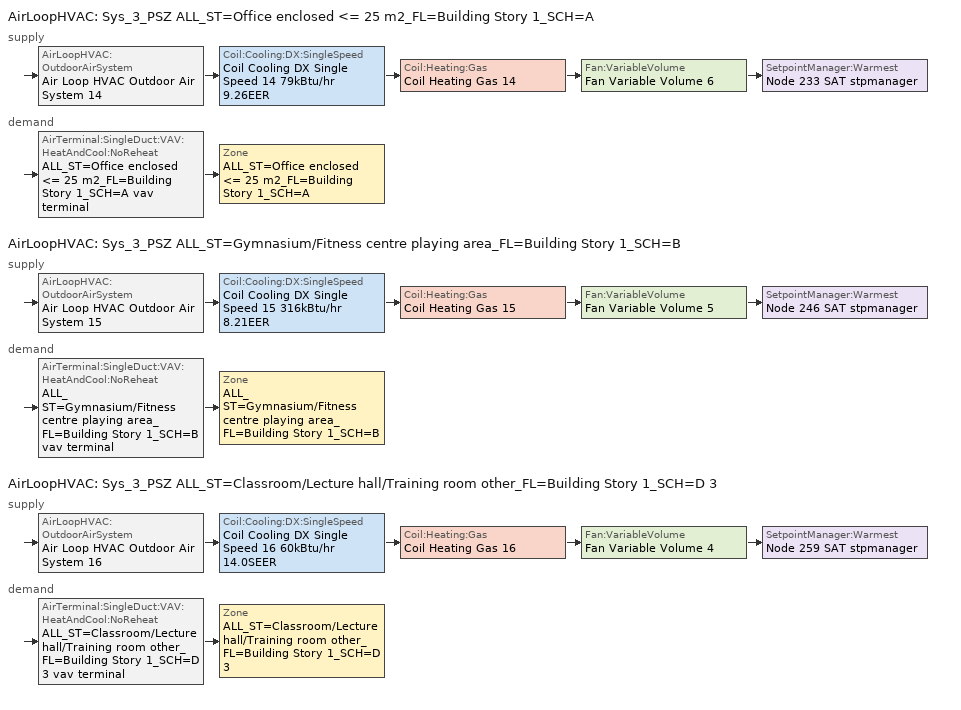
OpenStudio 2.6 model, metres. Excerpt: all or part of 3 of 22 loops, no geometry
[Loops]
AirLoopHVAC 'Sys_3_PSZ ALL_ST=Office enclosed <= 25 m2_FL=Building Story 1_SCH=A'
 supply: AirLoopHVAC:OutdoorAirSystem 'Air Loop HVAC Outdoor Air System 14' > Coil:Cooling:DX:SingleSpeed 'Coil Cooling DX Single Speed 14 79kBtu/hr 9.26EER' > Coil:Heating:Gas 'Coil Heating Gas 14' > Fan:VariableVolume 'Fan Variable Volume 6' > SetpointManager:Warmest 'Node 233 SAT stpmanager'
 demand: AirTerminal:SingleDuct:VAV:HeatAndCool:NoReheat 'ALL_ST=Office enclosed <= 25 m2_FL=Building Story 1_SCH=A vav terminal' > Zone 'ALL_ST=Office enclosed <= 25 m2_FL=Building Story 1_SCH=A'
AirLoopHVAC 'Sys_3_PSZ ALL_ST=Gymnasium/Fitness centre playing area_FL=Building Story 1_SCH=B'
 supply: AirLoopHVAC:OutdoorAirSystem 'Air Loop HVAC Outdoor Air System 15' > Coil:Cooling:DX:SingleSpeed 'Coil Cooling DX Single Speed 15 316kBtu/hr 8.21EER' > Coil:Heating:Gas 'Coil Heating Gas 15' > Fan:VariableVolume 'Fan Variable Volume 5' > SetpointManager:Warmest 'Node 246 SAT stpmanager'
 demand: AirTerminal:SingleDuct:VAV:HeatAndCool:NoReheat 'ALL_ST=Gymnasium/Fitness centre playing area_FL=Building Story 1_SCH=B vav terminal' > Zone 'ALL_ST=Gymnasium/Fitness centre playing area_FL=Building Story 1_SCH=B'
AirLoopHVAC 'Sys_3_PSZ ALL_ST=Classroom/Lecture hall/Training room other_FL=Building Story 1_SCH=D 3'
 supply: AirLoopHVAC:OutdoorAirSystem 'Air Loop HVAC Outdoor Air System 16' > Coil:Cooling:DX:SingleSpeed 'Coil Cooling DX Single Speed 16 60kBtu/hr 14.0SEER' > Coil:Heating:Gas 'Coil Heating Gas 16' > Fan:VariableVolume 'Fan Variable Volume 4' > SetpointManager:Warmest 'Node 259 SAT stpmanager'
 demand: AirTerminal:SingleDuct:VAV:HeatAndCool:NoReheat 'ALL_ST=Classroom/Lecture hall/Training room other_FL=Building Story 1_SCH=D 3 vav terminal' > Zone 'ALL_ST=Classroom/Lecture hall/Training room other_FL=Building Story 1_SCH=D 3'
[Sizing:Zone] Zone Cooling Design Supply Air Temperature Input Method=SupplyAirTemperature; Zone Cooling Design Supply Air Temperature {C}=13; Zone Cooling Design Supply Air Temperature Difference {deltaC}=11.11; Zone Heating Design Supply Air Temperature Input Method=SupplyAirTemperature; Zone Heating Design Supply Air Temperature {C}=43; Zone Heating Design Supply Air Temperature Difference {deltaC}=11.11; Zone Cooling Design Supply Air Humidity Ratio {kg-H2O/kg-air}=0.0085; Zone Heating Design Supply Air Humidity Ratio {kg-H2O/kg-air}=0.008; Zone Heating Sizing Factor=1.3; Zone Cooling Sizing Factor=1.1; Cooling Design Air Flow Method=DesignDay; Heating Design Air Flow Method=DesignDay; Account for Dedicated Outdoor Air System=No; Dedicated Outdoor Air System Control Strategy=NeutralSupplyAir; Dedicated Outdoor Air Low Setpoint Temperature for Design {C}=autosize; Dedicated Outdoor Air High Setpoint Temperature for Design {C}=autosize
ALL_ST=Office enclosed <= 25 m2_FL=Building Story 1_SCH=A; ALL_ST=Gymnasium/Fitness centre playing area_FL=Building Story 1_SCH=B; ALL_ST=Classroom/Lecture hall/Training room other_FL=Building Story 1_SCH=D 3
[Zone equipment]
ALL_ST=Office enclosed <= 25 m2_FL=Building Story 1_SCH=A: ALL_ST=Office enclosed <= 25 m2_FL=Building Story 1_SCH=A erv doas, Zone HVAC Baseboard Convective Water 20, ALL_ST=Office enclosed <= 25 m2_FL=Building Story 1_SCH=A vav terminal
ALL_ST=Gymnasium/Fitness centre playing area_FL=Building Story 1_SCH=B: ALL_ST=Gymnasium/Fitness centre playing area_FL=Building Story 1_SCH=B erv doas, Zone HVAC Baseboard Convective Water 21, ALL_ST=Gymnasium/Fitness centre playing area_FL=Building Story 1_SCH=B vav terminal
ALL_ST=Classroom/Lecture hall/Training room other_FL=Building Story 1_SCH=D 3: ALL_ST=Classroom/Lecture hall/Training room other_FL=Building Story 1_SCH=D 3 erv doas, Zone HVAC Baseboard Convective Water 22, ALL_ST=Classroom/Lecture hall/Training room other_FL=Building Story 1_SCH=D 3 vav terminal
[AirLoopHVAC] Design Supply Air Flow Rate {m3/s}=AutoSize
Name | Availability Schedule
Sys_3_PSZ ALL_ST=Office enclosed <= 25 m2_FL=Building Story 1_SCH=A | Sys_3_PSZ ALL_ST=Office enclosed <= 25 m2_FL=Building Story 1_SCH=A Occ Sch
Sys_3_PSZ ALL_ST=Gymnasium/Fitness centre playing area_FL=Building Story 1_SCH=B | Sys_3_PSZ ALL_ST=Gymnasium/Fitness centre playing area_FL=Building Story 1_SCH=B Occ Sch
Sys_3_PSZ ALL_ST=Classroom/Lecture hall/Training room other_FL=Building Story 1_SCH=D 3 | Sys_3_PSZ ALL_ST=Classroom/Lecture hall/Training room other_FL=Building Story 1_SCH=D 3 Occ Sch
[Sizing:System] Type of Load to Size On=Sensible; Design Outdoor Air Flow Rate {m3/s}=Autosize; Minimum System Air Flow Ratio=1; Preheat Design Temperature {C}=7; Preheat Design Humidity Ratio {kg-H2O/kg-Air}=0.008; Precool Design Temperature {C}=13; Precool Design Humidity Ratio {kg-H2O/kg-Air}=0.008; Central Cooling Design Supply Air Temperature {C}=13; Central Heating Design Supply Air Temperature {C}=43; Sizing Option=NonCoincident; 100% Outdoor Air in Cooling=No; 100% Outdoor Air in Heating=No; Central Cooling Design Supply Air Humidity Ratio {kg-H2O/kg-Air}=0.0085; Central Heating Design Supply Air Humidity Ratio {kg-H2O/kg-Air}=0.008; Cooling Design Air Flow Method=DesignDay; Cooling Design Air Flow Rate {m3/s}=0; Heating Design Air Flow Method=DesignDay; Heating Design Air Flow Rate {m3/s}=0; System Outdoor Air Method=ZoneSum; Zone Maximum Outdoor Air Fraction=1; Cooling Supply Air Flow Rate Per Floor Area {m3/s-m2}=0.00996765; Cooling Fraction of Autosized Cooling Supply Air Flow Rate=1; Cooling Supply Air Flow Rate Per Unit Cooling Capacity {m3/s-W}=3.94755e-05; Heating Supply Air Flow Rate Per Floor Area {m3/s-m2}=0.00996765; Heating Fraction of Autosized Heating Supply Air Flow Rate=1; Heating Fraction of Autosized Cooling Supply Air Flow Rate=1; Heating Supply Air Flow Rate Per Unit Heating Capacity {m3/s-W}=3.15882e-05; Cooling Design Capacity Method=CoolingDesignCapacity; Cooling Design Capacity {W}=autosize; Cooling Design Capacity Per Floor Area {W/m2}=234.7; Fraction of Autosized Cooling Design Capacity=1; Heating Design Capacity Method=HeatingDesignCapacity; Heating Design Capacity {W}=autosize; Heating Design Capacity Per Floor Area {W/m2}=157; Fraction of Autosized Heating Design Capacity=1; Central Cooling Capacity Control Method=OnOff
Sys_3_PSZ ALL_ST=Office enclosed <= 25 m2_FL=Building Story 1_SCH=A; Sys_3_PSZ ALL_ST=Gymnasium/Fitness centre playing area_FL=Building Story 1_SCH=B; Sys_3_PSZ ALL_ST=Classroom/Lecture hall/Training room other_FL=Building Story 1_SCH=D 3
[Coil:Heating:Gas] Availability Schedule=Always On Discrete; Nominal Capacity {W}=AutoSize; Parasitic Electric Load {W}=0; Part Load Fraction Correlation Curve=FURNACE-EFFPLR-NECB2011; Parasitic Gas Load {W}=0
Name | Gas Burner Efficiency
Coil Heating Gas 14 | 0.924
Coil Heating Gas 15; Coil Heating Gas 16 | 0.81
[Coil:Cooling:DX:SingleSpeed] Availability Schedule=Always On Discrete; Rated Total Cooling Capacity {W}=autosize; Rated Sensible Heat Ratio=autosize; Rated Air Flow Rate {m3/s}=autosize; Rated Evaporator Fan Power Per Volume Flow Rate {W/(m3/s)}=773.3; Total Cooling Capacity Function of Temperature Curve=DXCOOL-NECB2011-REF-CAPFT; Total Cooling Capacity Function of Flow Fraction Curve=DXCOOL-NECB2011-REF-CAPFFLOW; Energy Input Ratio Function of Temperature Curve=DXCOOL-NECB2011-REF-COOLEIRFT; Energy Input Ratio Function of Flow Fraction Curve=DXCOOL-NECB2011-REF-COOLEIRFFLOW; Part Load Fraction Correlation Curve=DXCOOL-NECB2011-REF-COOLPLFFPLR; Condenser Type=AirCooled; Evaporative Condenser Effectiveness=0; Evaporative Condenser Air Flow Rate {m3/s}=Autosize; Evaporative Condenser Pump Rated Power Consumption {W}=Autosize; Crankcase Heater Capacity {W}=0; Maximum Outdoor Dry-Bulb Temperature for Crankcase Heater Operation {C}=0; Basin Heater Capacity {W/K}=0; Basin Heater Setpoint Temperature {C}=10
Name | Rated COP {W/W}
Coil Cooling DX Single Speed 14 79kBtu/hr 9.26EER | 3.18745
Coil Cooling DX Single Speed 15 316kBtu/hr 8.21EER | 2.97865
Coil Cooling DX Single Speed 16 60kBtu/hr 14.0SEER | 3.8248
[Controller:OutdoorAir] Minimum Outdoor Air Flow Rate {m3/s}=0; Maximum Outdoor Air Flow Rate {m3/s}=0; Economizer Control Action Type=ModulateFlow; Lockout Type=NoLockout; Minimum Limit Type=FixedMinimum; High Humidity Control=No; Heat Recovery Bypass Control Type=BypassWhenOAFlowGreaterThanMinimum
Name | Economizer Control Type | Minimum Outdoor Air Schedule | Controller Mechanical Ventilation | Economizer Maximum Limit Dry-Bulb Temperature {C} | Economizer Maximum Limit Enthalpy {J/kg} | Economizer Minimum Limit Dry-Bulb Temperature {C}
Controller Outdoor Air 14 | DifferentialEnthalpy | Sys_3_PSZ ALL_ST=Office enclosed <= 25 m2_FL=Building Story 1_SCH=A Occ Sch | Controller Mechanical Ventilation 14
Controller Outdoor Air 15 | DifferentialEnthalpy | Sys_3_PSZ ALL_ST=Gymnasium/Fitness centre playing area_FL=Building Story 1_SCH=B Occ Sch | Controller Mechanical Ventilation 15
Controller Outdoor Air 16 | NoEconomizer | Sys_3_PSZ ALL_ST=Classroom/Lecture hall/Training room other_FL=Building Story 1_SCH=D 3 Occ Sch | Controller Mechanical Ventilation 16 | 28 | 64000 | -100
[Controller:MechanicalVentilation] Availability Schedule=Always On Discrete; System Outdoor Air Method=ZoneSum
Controller Mechanical Ventilation 14; Controller Mechanical Ventilation 15; Controller Mechanical Ventilation 16
[AirLoopHVAC:OutdoorAirSystem]
Name | Controller
Air Loop HVAC Outdoor Air System 14 | Controller Outdoor Air 14
Air Loop HVAC Outdoor Air System 15 | Controller Outdoor Air 15
Air Loop HVAC Outdoor Air System 16 | Controller Outdoor Air 16
[HeatExchanger:AirToAir:SensibleAndLatent] Availability Schedule=Always On Discrete; Nominal Supply Air Flow Rate {m3/s}=autosize; Sensible Effectiveness at 100% Heating Air Flow=0.76; Latent Effectiveness at 100% Heating Air Flow=0.75; Sensible Effectiveness at 75% Heating Air Flow=0.81; Latent Effectiveness at 75% Heating Air Flow=0.75; Sensible Effectiveness at 100% Cooling Air Flow=0.76; Latent Effectiveness at 100% Cooling Air Flow=0.75; Sensible Effectiveness at 75% Cooling Air Flow=0.81; Latent Effectiveness at 75% Cooling Air Flow=0.75; Nominal Electric Power {W}=0; Supply Air Outlet Temperature Control=No; Heat Exchanger Type=Rotary; Frost Control Type=ExhaustAirRecirculation; Threshold Temperature {C}=-23.3; Initial Defrost Time Fraction=0.167; Rate of Defrost Time Fraction Increase {1/K}=0.012; Economizer Lockout=No
ALL_ST=Classroom/Lecture hall/Training room other_FL=Building Story 1_SCH=D 3 erv hx; ALL_ST=Gymnasium/Fitness centre playing area_FL=Building Story 1_SCH=B erv hx; ALL_ST=Office enclosed <= 25 m2_FL=Building Story 1_SCH=A erv hx
[Fan:VariableVolume] Availability Schedule=Always On Discrete; Fan Efficiency=0.75; Pressure Rise {Pa}=640; Maximum Flow Rate {m3/s}=Autosize; Fan Power Minimum Flow Rate Input Method=Fraction; Fan Power Minimum Flow Fraction=0.3; Fan Power Minimum Air Flow Rate {m3/s}=0; Motor Efficiency=0.9; Motor In Airstream Fraction=1; Fan Power Coefficient 1=0.0407599; Fan Power Coefficient 2=0.088045; Fan Power Coefficient 3=-0.0729261; Fan Power Coefficient 4=0.94374; Fan Power Coefficient 5=0
Fan Variable Volume 4; Fan Variable Volume 5; Fan Variable Volume 6
[SetpointManager:Warmest] Control Variable=Temperature; Minimum Setpoint Temperature {C}=12; Maximum Setpoint Temperature {C}=35; Strategy=MaximumTemperature
Node 259 SAT stpmanager; Node 246 SAT stpmanager; Node 233 SAT stpmanager
[AirTerminal:SingleDuct:VAV:HeatAndCool:NoReheat] Availability Schedule=Always On Discrete; Maximum Air Flow Rate {m3/s}=autosize; Zone Minimum Air Flow Fraction=0.05
ALL_ST=Classroom/Lecture hall/Training room other_FL=Building Story 1_SCH=D 3 vav terminal; ALL_ST=Gymnasium/Fitness centre playing area_FL=Building Story 1_SCH=B vav terminal; ALL_ST=Office enclosed <= 25 m2_FL=Building Story 1_SCH=A vav terminal
[ZoneHVAC:EnergyRecoveryVentilator:Controller] Temperature High Limit {C}=19; Temperature Low Limit {C}=13; Exhaust Air Temperature Limit=NoExhaustAirTemperatureLimit; Exhaust Air Enthalpy Limit=NoExhaustAirEnthalpyLimit; Time of Day Economizer Flow Control Schedule=Always Off Discrete; High Humidity Control Flag=No; High Humidity Outdoor Air Flow Ratio=1; Control High Indoor Humidity Based on Outdoor Humidity Ratio=Yes
Name | Electronic Enthalpy Limit Curve
ALL_ST=Classroom/Lecture hall/Training room other_FL=Building Story 1_SCH=D 3 erv contr | Curve Cubic 6
ALL_ST=Gymnasium/Fitness centre playing area_FL=Building Story 1_SCH=B erv contr | Curve Cubic 7
ALL_ST=Office enclosed <= 25 m2_FL=Building Story 1_SCH=A erv contr | Curve Cubic 8
[Fan:OnOff] Availability Schedule=Always On Discrete; Fan Efficiency=0.75; Pressure Rise {Pa}=200; Maximum Flow Rate {m3/s}=autosize; Motor Efficiency=0.9; Motor In Airstream Fraction=1
Name | Fan Power Ratio Function of Speed Ratio Curve | Fan Efficiency Ratio Function of Speed Ratio Curve
ALL_ST=Classroom/Lecture hall/Training room other_FL=Building Story 1_SCH=D 3 erv sup fan | Fan On Off Power Curve 8 | Fan On Off Efficiency Curve 8
ALL_ST=Classroom/Lecture hall/Training room other_FL=Building Story 1_SCH=D 3 erv exh fan | Fan On Off Power Curve 9 | Fan On Off Efficiency Curve 9
ALL_ST=Gymnasium/Fitness centre playing area_FL=Building Story 1_SCH=B erv sup fan | Fan On Off Power Curve 10 | Fan On Off Efficiency Curve 10
ALL_ST=Gymnasium/Fitness centre playing area_FL=Building Story 1_SCH=B erv exh fan | Fan On Off Power Curve 11 | Fan On Off Efficiency Curve 11
ALL_ST=Office enclosed <= 25 m2_FL=Building Story 1_SCH=A erv sup fan | Fan On Off Power Curve 12 | Fan On Off Efficiency Curve 12
ALL_ST=Office enclosed <= 25 m2_FL=Building Story 1_SCH=A erv exh fan | Fan On Off Power Curve 13 | Fan On Off Efficiency Curve 13
[ZoneHVAC:EnergyRecoveryVentilator] Supply Air Flow Rate {m3/s}=autosize; Exhaust Air Flow Rate {m3/s}=autosize; Ventilation Rate per Occupant {m3/s-person}=0
Name | Availability Schedule | Heat Exchanger | Supply Air Fan | Exhaust Air Fan | Controller | Ventilation Rate per Unit Floor Area {m3/s-m2}
ALL_ST=Classroom/Lecture hall/Training room other_FL=Building Story 1_SCH=D 3 erv doas | Sys_3_PSZ ALL_ST=Classroom/Lecture hall/Training room other_FL=Building Story 1_SCH=D 3 Occ Sch | ALL_ST=Classroom/Lecture hall/Training room other_FL=Building Story 1_SCH=D 3 erv hx | ALL_ST=Classroom/Lecture hall/Training room other_FL=Building Story 1_SCH=D 3 erv sup fan | ALL_ST=Classroom/Lecture hall/Training room other_FL=Building Story 1_SCH=D 3 erv exh fan | ALL_ST=Classroom/Lecture hall/Training room other_FL=Building Story 1_SCH=D 3 erv contr | 0.00278384
ALL_ST=Gymnasium/Fitness centre playing area_FL=Building Story 1_SCH=B erv doas | Sys_3_PSZ ALL_ST=Gymnasium/Fitness centre playing area_FL=Building Story 1_SCH=B Occ Sch | ALL_ST=Gymnasium/Fitness centre playing area_FL=Building Story 1_SCH=B erv hx | ALL_ST=Gymnasium/Fitness centre playing area_FL=Building Story 1_SCH=B erv sup fan | ALL_ST=Gymnasium/Fitness centre playing area_FL=Building Story 1_SCH=B erv exh fan | ALL_ST=Gymnasium/Fitness centre playing area_FL=Building Story 1_SCH=B erv contr | 0.001524
ALL_ST=Office enclosed <= 25 m2_FL=Building Story 1_SCH=A erv doas | Sys_3_PSZ ALL_ST=Office enclosed <= 25 m2_FL=Building Story 1_SCH=A Occ Sch | ALL_ST=Office enclosed <= 25 m2_FL=Building Story 1_SCH=A erv hx | ALL_ST=Office enclosed <= 25 m2_FL=Building Story 1_SCH=A erv sup fan | ALL_ST=Office enclosed <= 25 m2_FL=Building Story 1_SCH=A erv exh fan | ALL_ST=Office enclosed <= 25 m2_FL=Building Story 1_SCH=A erv contr | 0.00042164
[Schedule:Ruleset]
Name | Default Day Schedule | Summer Design Day Schedule | Winter Design Day Schedule
Sys_3_PSZ ALL_ST=Classroom/Lecture hall/Training room other_FL=Building Story 1_SCH=D 3 Occ Sch | Sys_3_PSZ ALL_ST=Classroom/Lecture hall/Training room other_FL=Building Story 1_SCH=D 3 Occ Sch Default | Sys_3_PSZ ALL_ST=Classroom/Lecture hall/Training room other_FL=Building Story 1_SCH=D 3 Occ Sch Summer Design Day | Sys_3_PSZ ALL_ST=Classroom/Lecture hall/Training room other_FL=Building Story 1_SCH=D 3 Occ Sch Winter Design Day
Sys_3_PSZ ALL_ST=Gymnasium/Fitness centre playing area_FL=Building Story 1_SCH=B Occ Sch | Sys_3_PSZ ALL_ST=Gymnasium/Fitness centre playing area_FL=Building Story 1_SCH=B Occ Sch Default | Sys_3_PSZ ALL_ST=Gymnasium/Fitness centre playing area_FL=Building Story 1_SCH=B Occ Sch Summer Design Day | Sys_3_PSZ ALL_ST=Gymnasium/Fitness centre playing area_FL=Building Story 1_SCH=B Occ Sch Winter Design Day
Sys_3_PSZ ALL_ST=Office enclosed <= 25 m2_FL=Building Story 1_SCH=A Occ Sch | Sys_3_PSZ ALL_ST=Office enclosed <= 25 m2_FL=Building Story 1_SCH=A Occ Sch Default | Sys_3_PSZ ALL_ST=Office enclosed <= 25 m2_FL=Building Story 1_SCH=A Occ Sch Summer Design Day | Sys_3_PSZ ALL_ST=Office enclosed <= 25 m2_FL=Building Story 1_SCH=A Occ Sch Winter Design Day
[Schedule:Day]
Sys_3_PSZ ALL_ST=Gymnasium/Fitness centre playing area_FL=Building Story 1_SCH=B Occ Sch Default; Sys_3_PSZ ALL_ST=Gymnasium/Fitness centre playing area_FL=Building Story 1_SCH=B Occ Sch Winter Design Day; Sys_3_PSZ ALL_ST=Gymnasium/Fitness centre playing area_FL=Building Story 1_SCH=B Occ Sch Summer Design Day; Sys_3_PSZ ALL_ST=Office enclosed <= 25 m2_FL=Building Story 1_SCH=A Occ Sch Default; Sys_3_PSZ ALL_ST=Office enclosed <= 25 m2_FL=Building Story 1_SCH=A Occ Sch Winter Design Day; Sys_3_PSZ ALL_ST=Office enclosed <= 25 m2_FL=Building Story 1_SCH=A Occ Sch Summer Design Day: 24, 0, 1
[Schedule:Rule] Date Specification Type=DateRange; Start Month=1; Start Day=1; End Month=12
Name | Schedule Ruleset | Rule Order | Day Schedule | Apply Monday | End Day | Apply Tuesday | Apply Wednesday | Apply Thursday | Apply Friday | Apply Saturday | Apply Sunday
Sys_3_PSZ ALL_ST=Gymnasium/Fitness centre playing area_FL=Building Story 1_SCH=B Occ Sch Monday Rule | Sys_3_PSZ ALL_ST=Gymnasium/Fitness centre playing area_FL=Building Story 1_SCH=B Occ Sch | 6 | Sys_3_PSZ ALL_ST=Gymnasium/Fitness centre playing area_FL=Building Story 1_SCH=B Occ Sch Monday | Yes | 25
Sys_3_PSZ ALL_ST=Gymnasium/Fitness centre playing area_FL=Building Story 1_SCH=B Occ Sch Tuesday Rule | Sys_3_PSZ ALL_ST=Gymnasium/Fitness centre playing area_FL=Building Story 1_SCH=B Occ Sch | 5 | Sys_3_PSZ ALL_ST=Gymnasium/Fitness centre playing area_FL=Building Story 1_SCH=B Occ Sch Tuesday |  | 26 | Yes
Sys_3_PSZ ALL_ST=Gymnasium/Fitness centre playing area_FL=Building Story 1_SCH=B Occ Sch Wednesday Rule | Sys_3_PSZ ALL_ST=Gymnasium/Fitness centre playing area_FL=Building Story 1_SCH=B Occ Sch | 4 | Sys_3_PSZ ALL_ST=Gymnasium/Fitness centre playing area_FL=Building Story 1_SCH=B Occ Sch Wednesday |  | 27 |  | Yes
Sys_3_PSZ ALL_ST=Office enclosed <= 25 m2_FL=Building Story 1_SCH=A Occ Sch Monday Rule | Sys_3_PSZ ALL_ST=Office enclosed <= 25 m2_FL=Building Story 1_SCH=A Occ Sch | 6 | Sys_3_PSZ ALL_ST=Office enclosed <= 25 m2_FL=Building Story 1_SCH=A Occ Sch Monday | Yes | 25
Sys_3_PSZ ALL_ST=Office enclosed <= 25 m2_FL=Building Story 1_SCH=A Occ Sch Tuesday Rule | Sys_3_PSZ ALL_ST=Office enclosed <= 25 m2_FL=Building Story 1_SCH=A Occ Sch | 5 | Sys_3_PSZ ALL_ST=Office enclosed <= 25 m2_FL=Building Story 1_SCH=A Occ Sch Tuesday |  | 26 | Yes
Sys_3_PSZ ALL_ST=Office enclosed <= 25 m2_FL=Building Story 1_SCH=A Occ Sch Wednesday Rule | Sys_3_PSZ ALL_ST=Office enclosed <= 25 m2_FL=Building Story 1_SCH=A Occ Sch | 4 | Sys_3_PSZ ALL_ST=Office enclosed <= 25 m2_FL=Building Story 1_SCH=A Occ Sch Wednesday |  | 27 |  | Yes
Sys_3_PSZ ALL_ST=Office enclosed <= 25 m2_FL=Building Story 1_SCH=A Occ Sch Thursday Rule | Sys_3_PSZ ALL_ST=Office enclosed <= 25 m2_FL=Building Story 1_SCH=A Occ Sch | 3 | Sys_3_PSZ ALL_ST=Office enclosed <= 25 m2_FL=Building Story 1_SCH=A Occ Sch Thursday |  | 28 |  |  | Yes
Sys_3_PSZ ALL_ST=Office enclosed <= 25 m2_FL=Building Story 1_SCH=A Occ Sch Friday Rule | Sys_3_PSZ ALL_ST=Office enclosed <= 25 m2_FL=Building Story 1_SCH=A Occ Sch | 2 | Sys_3_PSZ ALL_ST=Office enclosed <= 25 m2_FL=Building Story 1_SCH=A Occ Sch Friday |  | 29 |  |  |  | Yes
Sys_3_PSZ ALL_ST=Office enclosed <= 25 m2_FL=Building Story 1_SCH=A Occ Sch Saturday Rule | Sys_3_PSZ ALL_ST=Office enclosed <= 25 m2_FL=Building Story 1_SCH=A Occ Sch | 1 | Sys_3_PSZ ALL_ST=Office enclosed <= 25 m2_FL=Building Story 1_SCH=A Occ Sch Saturday |  | 30 |  |  |  |  | Yes
Sys_3_PSZ ALL_ST=Office enclosed <= 25 m2_FL=Building Story 1_SCH=A Occ Sch Sunday Rule | Sys_3_PSZ ALL_ST=Office enclosed <= 25 m2_FL=Building Story 1_SCH=A Occ Sch | 0 | Sys_3_PSZ ALL_ST=Office enclosed <= 25 m2_FL=Building Story 1_SCH=A Occ Sch Sunday |  | 31 |  |  |  |  |  | Yes
[Schedule:Constant]
Name | Value
Always On Discrete | 1
Always Off Discrete | 0
[Curve:Biquadratic] Minimum Value of x=13; Maximum Value of x=24; Minimum Value of y=24; Maximum Value of y=46
Name | Coefficient1 Constant | Coefficient2 x | Coefficient3 x**2 | Coefficient4 y | Coefficient5 y**2 | Coefficient6 x*y
DXCOOL-NECB2011-REF-CAPFT | 0.867905 | 0.0142459 | 0.00055436 | -0.0075575 | 3.3e-05 | -0.0001918
DXCOOL-NECB2011-REF-COOLEIRFT | 0.116936 | 0.0284933 | -0.0004112 | 0.0214108 | 0.00016103 | -0.0006791
[Curve:Quadratic] Coefficient1 Constant=1; Coefficient2 x=0; Coefficient3 x**2=0; Minimum Value of x=0; Maximum Value of x=1
DXCOOL-NECB2011-REF-CAPFFLOW; DXCOOL-NECB2011-REF-COOLEIRFFLOW
[Curve:Cubic]
Name | Coefficient1 Constant | Coefficient2 x | Coefficient3 x**2 | Coefficient4 x**3 | Minimum Value of x | Maximum Value of x
DXCOOL-NECB2011-REF-COOLPLFFPLR | 0.0277 | 4.9151 | -8.184 | 4.2702 | 0.7 | 1
FURNACE-EFFPLR-NECB2011 | 0.7277 | 1.0667 | -1.5174 | 0.7282 | 0 | 1
Fan On Off Efficiency Curve 8; Fan On Off Efficiency Curve 9; Fan On Off Efficiency Curve 10; Fan On Off Efficiency Curve 11; Fan On Off Efficiency Curve 12; Fan On Off Efficiency Curve 13 | 1 | 0 | 0 | 0 | 0 | 1
Curve Cubic 6; Curve Cubic 7; Curve Cubic 8 | 0.013427 | -0.00047892 | 5.3352e-05 | -1.8103e-06 | 16.6 | 29.13
[Curve:Exponent] Coefficient1 Constant=1; Coefficient2 Constant=0; Coefficient3 Constant=0; Minimum Value of x=0; Maximum Value of x=1
Fan On Off Power Curve 8; Fan On Off Power Curve 9; Fan On Off Power Curve 10; Fan On Off Power Curve 11; Fan On Off Power Curve 12; Fan On Off Power Curve 13
